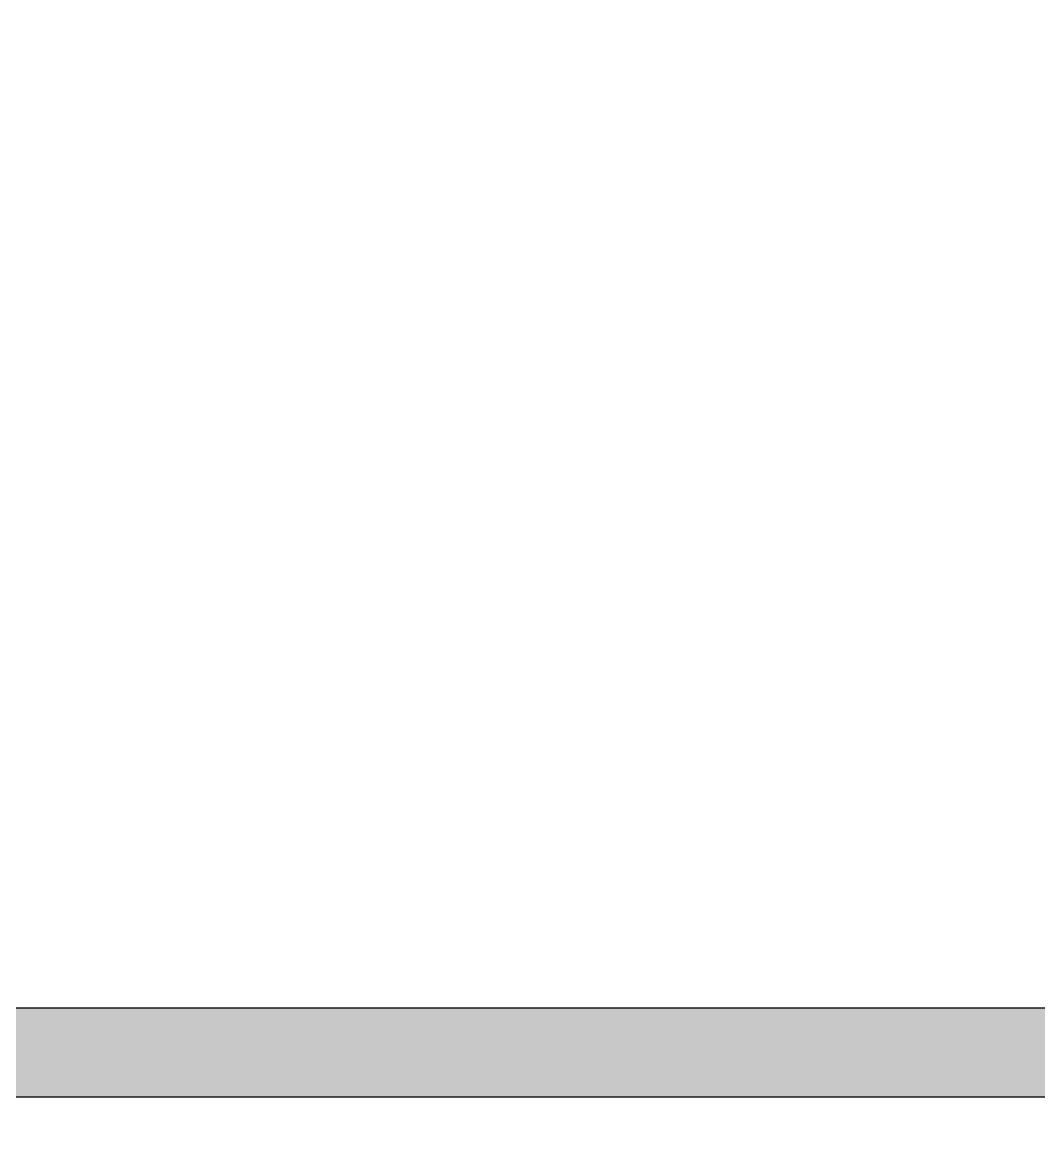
# Model space of a CAD drawing. Header units: millimetres. Extents: x -302 to 649, y -276 to -53.
# Drawn here: x -213.069 to -211.357, y -150.743 to -148.874 of the extents above; entities that cross this region are included whole.
import ezdxf

# ---------------------------------------------------------------- set-up
doc = ezdxf.new("R2010")
doc.units = ezdxf.units.MM
doc.header["$LTSCALE"] = 5
doc.header["$MEASUREMENT"] = 0
doc.layers.add('dim', color=3, linetype='Continuous')

msp = doc.modelspace()

# ---------------------------------------------------------------- hatches: boundary and pattern name
at = {"layer": 'dim'}
h = msp.add_hatch(color=0, dxfattribs=at)
h.paths.add_polyline_path([(-216.9628, -143.2094), (-216.8128, -143.2094), (-216.8128, -149.7232), (-215.9992, -150.5344), (-196.1918, -150.5344), (-196.1918, -150.6844), (-216.0612, -150.6844), (-216.9628, -149.7854)], flags=17)
h.paths.add_polyline_path([(-188.5628, -150.5504), (-188.3128, -150.5504), (-188.3128, -150.8004), (-188.5628, -150.8004)], flags=17)
h.paths.add_polyline_path([(-190.6628, -150.5504), (-190.4128, -150.5504), (-190.4128, -150.8004), (-190.6628, -150.8004)], flags=17)
h.paths.add_polyline_path([(-189.6128, -150.5504), (-189.3628, -150.5504), (-189.3628, -150.8004), (-189.6128, -150.8004)], flags=17)
h.paths.add_polyline_path([(-162.0128, -143.2094), (-162.1628, -143.2094), (-162.1628, -149.7232), (-162.9763, -150.5344), (-182.7837, -150.5344), (-182.7837, -150.6844), (-162.9143, -150.6844), (-162.0128, -149.7854)], flags=17)
edge = h.paths.add_edge_path()
edge.add_line((-217.7878, -139.4115), (-217.7878, -150.1984))
edge.add_line((-217.7878, -150.1984), (-216.6235, -151.3594))
edge.add_line((-216.6235, -151.3594), (-194.4384, -151.3594))
edge.add_line((-194.4384, -151.3594), (-193.9242, -150.8004))
edge.add_line((-193.9242, -150.8004), (-192.2668, -150.8004))
edge.add_line((-192.2668, -150.8004), (-192.2668, -150.5504))
edge.add_line((-192.2668, -150.5504), (-194.0339, -150.5504))
edge.add_line((-194.0339, -150.5504), (-194.5481, -151.1094))
edge.add_line((-194.5481, -151.1094), (-216.5202, -151.1094))
edge.add_line((-216.5202, -151.1094), (-217.5378, -150.0947))
edge.add_line((-217.5378, -150.0947), (-217.5378, -139.4115))
edge.add_line((-161.1878, -139.4115), (-161.1878, -150.1984))
edge.add_line((-161.1878, -150.1984), (-162.352, -151.3594))
edge.add_line((-162.352, -151.3594), (-184.5372, -151.3594))
edge.add_line((-184.5372, -151.3594), (-185.0514, -150.8004))
edge.add_line((-185.0514, -150.8004), (-186.7088, -150.8004))
edge.add_line((-186.7088, -150.8004), (-186.7088, -150.5504))
edge.add_line((-186.7088, -150.5504), (-184.9416, -150.5504))
edge.add_line((-184.9416, -150.5504), (-184.4275, -151.1094))
edge.add_line((-184.4275, -151.1094), (-162.4554, -151.1094))
edge.add_line((-162.4554, -151.1094), (-161.4378, -150.0947))
edge.add_line((-161.4378, -150.0947), (-161.4378, -139.4115))

# ---------------------------------------------------------------- linework, layer by layer
msp.add_lwpolyline([(-216.9628, -143.2094), (-216.8128, -143.2094), (-216.8128, -149.7232), (-215.9992, -150.5344), (-196.1918, -150.5344), (-196.1918, -150.6844), (-216.0612, -150.6844), (-216.9628, -149.7854)], close=True)

doc.saveas('drawing.dxf')
